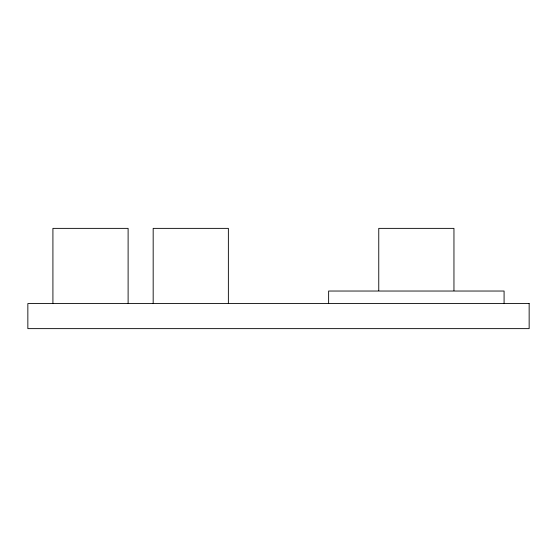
<?xml version="1.0" encoding="UTF-8"?>
<svg xmlns="http://www.w3.org/2000/svg" width="557" height="557" viewBox="0 0 557 557"><rect width="100%" height="100%" fill="white"/><g stroke="black" fill="none" stroke-linecap="round" stroke-linejoin="round"><path stroke-width="0.84" d="M504.085 303.565L504.085 291.033L328.63 291.033L328.63 303.565M453.955 290.601L453.955 228.37L378.76 228.37L378.76 290.601M228.37 303.565L228.37 228.37L153.175 228.37L153.175 303.565M128.11 303.565L128.11 228.37L52.915 228.37L52.915 303.565M529.15 303.565L27.85 303.565L27.85 328.63L529.15 328.63L529.15 303.565"/></g></svg>
